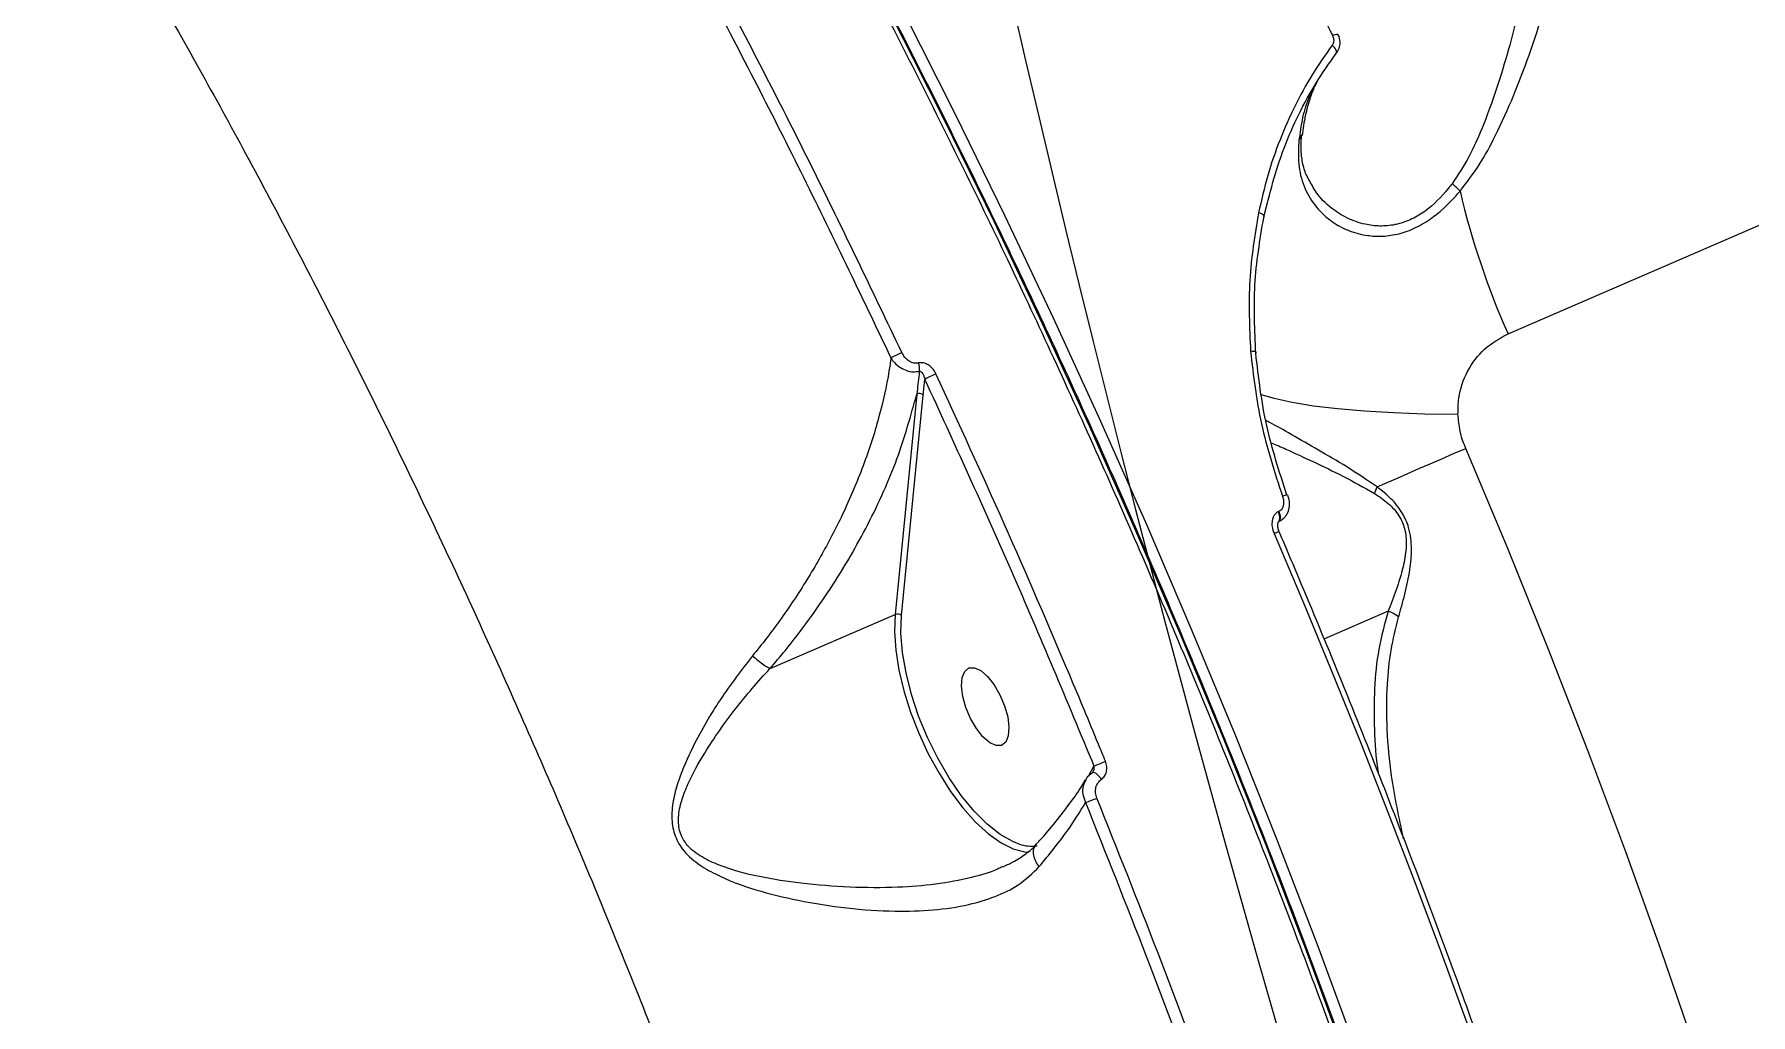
# Model space of a CAD drawing. Header units: millimetres. Extents: x -6104 to 7803, y -6013 to 4803.
# Drawn here: x 925.7 to 1109.5, y 1999.5 to 2104.5 of the extents above; entities that cross this region are included whole.
import ezdxf

# ---------------------------------------------------------------- set-up
doc = ezdxf.new("R2010")
doc.units = ezdxf.units.MM
doc.layers.add('DIKOM_ОБЪЕКТ', color=7, linetype='Continuous')

msp = doc.modelspace()

# ---------------------------------------------------------------- linework, layer by layer
at = {"layer": 'DIKOM_ОБЪЕКТ', "color": 7, "linetype": 'Continuous', "lineweight": 15}
for p, q in [((1083.514, 2072.436), (1372.371, 2197.534)), ((1017.658, 2106.135), (1019.813, 2101.918)), ((1020.88, 2065.865), (1021.041, 2067.56)), ((1020.187, 2065.994), (1017.855, 2042.387)), ((1018.548, 2042.259), (1020.88, 2065.865)), ((1058.987, 2052.349), (1058.909, 2052.315)), ((1058.992, 2053.436), (1058.914, 2053.403)), ((1070.666, 2042.727), (1063.8, 2039.754)), ((1004.476, 2036.593), (1017.855, 2042.387)), ((1039.157, 2026.171), (1038.533, 2025.018))]:
    msp.add_line(p, q, dxfattribs=at)
at = {"layer": 'DIKOM_ОБЪЕКТ', "color": 7, "linetype": 'Continuous', "lineweight": 15, "flags": 128}
for points in [[(1062.269, 2109.375), (1062.579, 2108.747), (1062.889, 2108.119), (1063.198, 2107.49), (1063.507, 2106.861), (1063.815, 2106.232), (1064.123, 2105.602), (1064.431, 2104.972), (1064.738, 2104.342)], [(1067.366, 1995.459), (1063.169, 2006.821), (1058.815, 2018.158), (1054.309, 2029.459), (1049.654, 2040.717), (1044.854, 2051.92), (1039.912, 2063.061), (1034.834, 2074.128), (1029.623, 2085.114), (1024.283, 2096.008), (1018.82, 2106.802)], [(1065.094, 2102.457), (1065.141, 2102.524), (1065.158, 2102.611), (1065.145, 2102.715), (1065.102, 2102.832), (1065.03, 2102.958), (1064.933, 2103.089), (1064.813, 2103.219), (1064.676, 2103.345)], [(1019.813, 2101.918), (1023.108, 2095.367), (1028.435, 2084.498), (1033.633, 2073.539), (1038.7, 2062.498), (1043.629, 2051.384), (1048.418, 2040.207), (1053.063, 2028.977), (1057.558, 2017.702), (1061.901, 2006.392), (1066.088, 1995.057), (1070.115, 1983.707), (1073.979, 1972.35), (1077.676, 1960.997), (1081.204, 1949.657), (1084.56, 1938.339), (1087.741, 1927.053), (1090.743, 1915.809), (1093.565, 1904.616), (1096.204, 1893.484), (1098.659, 1882.421), (1100.926, 1871.438), (1101.533, 1868.347)], [(1061.384, 2093.789), (1061.38, 2093.756), (1061.366, 2093.678)], [(1057.345, 2084.896), (1057.389, 2084.948), (1057.399, 2085.009), (1057.374, 2085.075), (1057.314, 2085.145), (1057.222, 2085.216), (1057.101, 2085.285), (1056.956, 2085.351), (1056.792, 2085.41)], [(1056.495, 2070.371), (1056.54, 2070.41), (1056.549, 2070.446), (1056.523, 2070.48), (1056.463, 2070.509), (1056.371, 2070.533), (1056.25, 2070.552), (1056.105, 2070.563), (1055.94, 2070.567)], [(1057.047, 2065.957), (1058.461, 2065.538), (1060.4, 2065.111), (1062.673, 2064.74), (1065.257, 2064.429), (1068.127, 2064.181), (1071.254, 2063.997), (1074.608, 2063.881), (1078.155, 2063.833)], [(1069.497, 2056.045), (1070.56, 2056.51), (1071.662, 2056.991), (1072.801, 2057.488), (1073.976, 2058), (1075.183, 2058.525), (1076.422, 2059.063), (1077.691, 2059.613), (1078.987, 2060.175)], [(1103.766, 1995.214), (1100.033, 2006.095), (1096.135, 2016.968), (1092.078, 2027.823), (1087.865, 2038.649), (1083.5, 2049.436), (1078.987, 2060.175)], [(1058.913, 2052.317), (1058.963, 2052.35), (1059.04, 2052.471), (1059.074, 2052.653), (1059.064, 2052.882), (1059.009, 2053.138), (1058.914, 2053.403)], [(1058.986, 2052.349), (1059.04, 2052.384), (1059.117, 2052.505), (1059.152, 2052.687), (1059.142, 2052.915), (1059.087, 2053.172), (1058.992, 2053.436)], [(1058.453, 2051.059), (1061.599, 2043.628), (1064.681, 2036.175), (1067.698, 2028.701), (1070.649, 2021.21), (1073.533, 2013.704), (1076.348, 2006.186), (1079.094, 1998.66), (1081.769, 1991.127)], [(1017.855, 2042.387), (1017.795, 2040.563), (1017.937, 2038.56), (1018.278, 2036.423), (1018.81, 2034.196), (1019.523, 2031.929), (1020.399, 2029.671), (1021.422, 2027.47), (1022.568, 2025.375), (1023.812, 2023.431), (1025.128, 2021.68), (1026.486, 2020.159), (1027.858, 2018.903), (1029.214, 2017.938), (1030.525, 2017.284), (1031.761, 2016.958), (1032.202, 2016.921)], [(1031.168, 2017.801), (1030.486, 2018.064), (1029.128, 2018.832), (1027.731, 2019.93), (1026.329, 2021.332), (1024.955, 2023.004), (1023.644, 2024.906), (1022.426, 2026.991), (1021.332, 2029.21), (1020.386, 2031.508), (1019.614, 2033.83), (1019.032, 2036.121), (1018.655, 2038.324), (1018.492, 2040.386), (1018.548, 2042.259)], [(1029.27, 2028.363), (1028.68, 2028.335), (1027.996, 2028.646), (1027.274, 2029.27), (1026.571, 2030.156), (1025.945, 2031.232), (1025.448, 2032.412), (1025.118, 2033.599), (1024.982, 2034.699), (1025.053, 2035.62), (1025.323, 2036.29), (1025.772, 2036.653), (1026.362, 2036.681), (1027.046, 2036.37), (1027.768, 2035.746), (1028.471, 2034.861), (1029.096, 2033.784), (1029.594, 2032.604), (1029.924, 2031.417), (1030.059, 2030.317), (1029.989, 2029.396), (1029.719, 2028.726), (1029.27, 2028.363)], [(1039.945, 2024.72), (1039.812, 2024.924), (1039.663, 2025.107), (1039.505, 2025.261), (1039.349, 2025.375), (1039.203, 2025.442), (1039.076, 2025.46), (1038.978, 2025.429)]]:
    msp.add_lwpolyline(points, dxfattribs=at)
at = {"layer": 'DIKOM_ОБЪЕКТ', "color": 7, "linetype": 'Continuous', "lineweight": 15}
for centre, radius, start, end in [((2974.096, 2552.252), 1993.829, 183.254697, 206.06661), ((1065.379, 2103.263), 1.255, 94.60825, 120.71496), ((1060.266, 2093.933), 1.129, 319.51344, 346.95738), ((1072.443, 2082.263), 8.059, 42.63333, 50.90053), ((1162.718, 2107.583), 86.652, 193.25058, 203.92976), ((1023.031, 2059.986), 11.352, 113.03557, 119.61637), ((1018.569, 2068.688), 1.911, 352.56304, 19.29802), ((1027.01, 2056.897), 12.22, 112.97224, 119.23866), ((1020.436, 2065.402), 0.642, 46.22117, 112.82059), ((1066.186, 2057.067), 3.466, 330.3624, 342.83791), ((1060.877, 2051.152), 4.161, 103.57954, 111.35247), ((1053.509, 2062.889), 12.821, 292.6799, 295.1958), ((1069.838, 2039.921), 2.926, 48.13691, 73.5778), ((1018.104, 2041.795), 0.642, 46.22288, 112.81888), ((1033.572, 2042.184), 16.96, 289.22801, 293.74692), ((1033.243, 2036.935), 15.524, 288.8528, 293.66124), ((1032.551, 2021.765), 4.198, 250.77314, 277.09102)]:
    msp.add_arc(centre, radius, start, end, dxfattribs=at)
for points, knots in [([(741.67, 2368.208), (744.458, 2368.221), (750.977, 2368.253), (761.711, 2366.826), (773.75, 2364.152), (786.017, 2360.216), (798.447, 2355.114), (810.995, 2348.896), (823.864, 2341.467), (837.023, 2332.798), (850.432, 2322.891), (863.796, 2311.963), (877.07, 2300.077), (890.212, 2287.312), (903.436, 2273.462), (916.699, 2258.528), (929.955, 2242.536), (942.76, 2226.036), (955.083, 2209.134), (966.91, 2191.941), (978.58, 2173.974), (990.05, 2155.26), (1001.278, 2135.845), (1012.166, 2115.882), (1022.673, 2095.423), (1032.764, 2074.53), (1042.468, 2053.13), (1051.733, 2031.277), (1060.515, 2009.038), (1068.62, 1986.902), (1076.037, 1964.943), (1082.77, 1943.229), (1088.927, 1921.407), (1094.465, 1899.546), (1099.334, 1877.735), (1103.236, 1857.698), (1105.245, 1845.107), (1106.134, 1839.539)], [0, 0, 0, 0, 0.0220395, 0.0515326, 0.0810498, 0.1105428, 0.1392035, 0.1678862, 0.1965469, 0.22604, 0.2555572, 0.2850503, 0.3137109, 0.3423937, 0.3710543, 0.4005474, 0.4300646, 0.4595576, 0.4871864, 0.5148348, 0.5424636, 0.5708352, 0.5992284, 0.6276001, 0.6562609, 0.6849436, 0.7136043, 0.7430975, 0.7726148, 0.802108, 0.8307686, 0.8594515, 0.8881122, 0.9176054, 0.9471225, 0.9766158, 1, 1, 1, 1]), ([(741.938, 2368.384), (743.132, 2368.402), (746.112, 2368.448), (750.989, 2368.183), (756.551, 2367.632), (762.211, 2366.773), (767.965, 2365.621), (773.818, 2364.171), (779.77, 2362.422), (785.818, 2360.375), (791.94, 2358.039), (798.113, 2355.42), (804.318, 2352.526), (810.551, 2349.359), (816.817, 2345.919), (823.115, 2342.207), (829.449, 2338.22), (835.82, 2333.958), (842.231, 2329.421), (848.681, 2324.606), (855.175, 2319.512), (861.711, 2314.137), (868.275, 2308.497), (874.836, 2302.614), (881.373, 2296.508), (887.877, 2290.187), (894.351, 2283.651), (900.798, 2276.895), (907.221, 2269.919), (913.621, 2262.721), (919.999, 2255.298), (926.359, 2247.65), (932.701, 2239.772), (939.028, 2231.663), (945.328, 2223.336), (951.572, 2214.828), (957.739, 2206.169), (963.819, 2197.373), (969.817, 2188.432), (975.736, 2179.345), (981.575, 2170.113), (987.335, 2160.736), (993.014, 2151.213), (998.613, 2141.546), (1004.133, 2131.733), (1009.572, 2121.775), (1014.925, 2111.681), (1020.178, 2101.478), (1025.315, 2091.2), (1030.323, 2080.865), (1035.203, 2070.479), (1039.953, 2060.041), (1044.576, 2049.551), (1049.071, 2039.008), (1053.437, 2028.413), (1057.676, 2017.766), (1061.785, 2007.068), (1065.766, 1996.318), (1069.616, 1985.52), (1073.328, 1974.701), (1076.887, 1963.894), (1080.285, 1953.126), (1083.52, 1942.407), (1086.592, 1931.736), (1089.502, 1921.11), (1092.25, 1910.532), (1094.836, 1900), (1097.26, 1889.515), (1099.521, 1879.078), (1101.621, 1868.687), (1103.552, 1858.349), (1105.212, 1848.78), (1106.148, 1842.705), (1106.562, 1840.021)], [0, 0, 0, 0, 0.0094077, 0.0234758, 0.0375496, 0.0516398, 0.0657619, 0.0799311, 0.0941627, 0.1084718, 0.1228261, 0.137127, 0.1513571, 0.1655334, 0.1796719, 0.193788, 0.2078977, 0.2220155, 0.2361533, 0.2503268, 0.2645521, 0.278845, 0.2932012, 0.3075358, 0.321785, 0.3359736, 0.3501177, 0.3642335, 0.378337, 0.3924445, 0.4065669, 0.4207201, 0.43492, 0.4491829, 0.4635203, 0.4778591, 0.4920989, 0.5062929, 0.5204523, 0.5345889, 0.5487143, 0.5628397, 0.5769743, 0.5911282, 0.6053129, 0.6195397, 0.6338199, 0.6481185, 0.6623743, 0.6765813, 0.6907508, 0.7048945, 0.7190235, 0.7331493, 0.7472822, 0.7614309, 0.7756067, 0.7898213, 0.8040856, 0.8183883, 0.8326644, 0.8468852, 0.8610656, 0.8752172, 0.889351, 0.9034787, 0.9176113, 0.9317563, 0.9459252, 0.9601293, 0.9743798, 0.9886796, 1, 1, 1, 1]), ([(709.36, 2311.896), (712.684, 2311.813), (719.337, 2311.646), (729.751, 2310.007), (740.547, 2307.333), (751.739, 2303.486), (763.287, 2298.478), (774.94, 2292.411), (786.653, 2285.334), (798.384, 2277.313), (810.324, 2268.218), (822.439, 2258.033), (834.689, 2246.769), (846.809, 2234.671), (858.759, 2221.799), (870.506, 2208.229), (882.236, 2193.743), (893.907, 2178.354), (905.477, 2162.093), (916.696, 2145.309), (927.535, 2128.07), (937.97, 2110.452), (948.165, 2092.18), (958.073, 2073.29), (967.651, 2053.832), (976.697, 2034.218), (985.191, 2014.517), (993.125, 1994.797), (1000.62, 1974.757), (1007.63, 1954.452), (1014.122, 1933.947), (1019.531, 1915.112), (1024.04, 1897.964), (1026.448, 1887.686), (1027.654, 1882.543)], [0, 0, 0, 0, 0.0311784, 0.0623809, 0.0935594, 0.1256442, 0.1577552, 0.18984, 0.2210202, 0.2522245, 0.2834047, 0.3154898, 0.347601, 0.3796861, 0.4108891, 0.4421159, 0.4733189, 0.5054257, 0.5375585, 0.5696654, 0.6009196, 0.6321979, 0.6634522, 0.6956101, 0.727794, 0.7599519, 0.7912842, 0.8226405, 0.8539729, 0.8862089, 0.9184711, 0.9507073, 0.9753304, 1, 1, 1, 1]), ([(1018.589, 2070.433), (1015.417, 2077.061), (1009.074, 2090.316), (998.993, 2109.856), (988.546, 2129.133), (981.253, 2141.64), (977.606, 2147.893)], [0, 0, 0, 0, 0.2485965, 0.4971934, 0.7485967, 1, 1, 1, 1]), ([(976.529, 2147.141), (980.127, 2140.972), (987.323, 2128.634), (997.716, 2109.48), (1007.818, 2089.916), (1014.22, 2076.542), (1017.421, 2069.855)], [0, 0, 0, 0, 0.248596, 0.497193, 0.7485972, 1, 1, 1, 1]), ([(1085.536, 2111.857), (1085.42, 2111.066), (1085.173, 2109.375), (1084.489, 2106.33), (1083.546, 2102.733), (1082.323, 2098.694), (1080.905, 2094.795), (1079.376, 2091.299), (1078.149, 2089.453), (1077.526, 2088.518)], [0, 0, 0, 0, 0.122708, 0.262463, 0.4060176, 0.5749247, 0.7482652, 0.8723686, 1, 1, 1, 1]), ([(1078.373, 2087.722), (1079.078, 2088.635), (1080.513, 2090.496), (1082.377, 2094.002), (1084.168, 2097.983), (1085.708, 2102.029), (1086.926, 2105.69), (1087.808, 2108.753), (1088.141, 2110.459), (1088.295, 2111.248)], [0, 0, 0, 0, 0.12610085, 0.2567316, 0.42433652, 0.59686491, 0.7352987, 0.87757003, 1, 1, 1, 1]), ([(1064.676, 2103.345), (1063.942, 2102.301), (1062.475, 2100.213), (1060.622, 2096.815), (1059.029, 2093.214), (1057.713, 2089.415), (1057.099, 2086.745), (1056.792, 2085.41)], [0, 0, 0, 0, 0.1976818, 0.3953855, 0.5930859, 0.7965441, 1, 1, 1, 1]), ([(1064.738, 2104.342), (1064.778, 2104.237), (1064.859, 2104.027), (1064.847, 2103.696), (1064.764, 2103.472), (1064.691, 2103.366), (1064.676, 2103.345)], [0, 0, 0, 0, 0.3066761, 0.6133471, 0.9194783, 1, 1, 1, 1]), ([(1065.263, 2104.507), (1065.304, 2104.428), (1065.468, 2104.122), (1065.519, 2103.53), (1065.404, 2102.9), (1065.179, 2102.61), (1065.095, 2102.501)], [0, 0, 0, 0, 0.1238651, 0.4815737, 0.8066926, 1, 1, 1, 1]), ([(1057.345, 2084.896), (1057.984, 2087.421), (1058.952, 2091.246), (1061.068, 2095.964), (1062.912, 2099.361), (1064.373, 2101.435), (1065.094, 2102.457)], [0, 0, 0, 0, 0.3951678, 0.5986742, 0.8021811, 1, 1, 1, 1]), ([(1062.542, 2098.533), (1062.29, 2097.979), (1061.732, 2096.756), (1061.348, 2094.843), (1061.174, 2093.566), (1061.125, 2093.2)], [0, 0, 0, 0, 0.3711127, 0.8194815, 1, 1, 1, 1]), ([(1063.026, 2099.4), (1062.89, 2099.126), (1062.512, 2098.363), (1062.032, 2096.803), (1061.641, 2095.166), (1061.511, 2094.039), (1061.468, 2093.672)], [0, 0, 0, 0, 0.1848354, 0.5131779, 0.8413224, 1, 1, 1, 1]), ([(1061.125, 2093.2), (1061.074, 2092.329), (1060.971, 2090.561), (1061.577, 2088.222), (1062.727, 2086.16), (1064.31, 2084.608), (1066.187, 2083.53), (1068.022, 2082.98), (1069.871, 2082.84), (1071.611, 2083.047), (1073.415, 2083.649), (1075.592, 2084.898), (1077.234, 2086.407), (1078.22, 2087.546), (1078.373, 2087.722)], [0, 0, 0, 0, 0.1084802, 0.2202196, 0.3276471, 0.4383072, 0.5238029, 0.6115069, 0.6745135, 0.7390865, 0.8027733, 0.8688963, 0.979732, 1, 1, 1, 1]), ([(1061.399, 2093.79), (1061.356, 2093.34), (1061.26, 2092.345), (1061.422, 2090.946), (1061.705, 2089.786), (1062.042, 2089.177), (1062.157, 2088.97)], [0, 0, 0, 0, 0.2427961, 0.5374353, 0.8423639, 1, 1, 1, 1]), ([(1077.526, 2088.518), (1077.391, 2088.345), (1076.527, 2087.238), (1075.117, 2085.828), (1073.22, 2084.678), (1072.105, 2084.284), (1070.951, 2084.03), (1069.76, 2083.932), (1068.02, 2084.153), (1066.244, 2084.787), (1064.45, 2085.945), (1063.023, 2087.337), (1062.429, 2088.509), (1062.191, 2088.977)], [0, 0, 0, 0, 0.0272951, 0.1748001, 0.251584, 0.3313399, 0.3460843, 0.4301825, 0.5168121, 0.6333591, 0.7531429, 0.9014176, 1, 1, 1, 1]), ([(1056.792, 2085.41), (1056.393, 2083.014), (1055.586, 2078.166), (1055.821, 2073.12), (1055.94, 2070.567)], [0, 0, 0, 0, 0.49417154, 1, 1, 1, 1]), ([(1056.495, 2070.371), (1056.382, 2072.812), (1056.154, 2077.75), (1056.945, 2082.496), (1057.345, 2084.896)], [0, 0, 0, 0, 0.4941598, 1, 1, 1, 1]), ([(1078.155, 2063.833), (1078.166, 2064.411), (1078.199, 2066.028), (1079.075, 2068.527), (1080.892, 2070.983), (1082.635, 2071.948), (1083.514, 2072.436)], [0, 0, 0, 0, 0.1529638, 0.4283685, 0.711431, 1, 1, 1, 1]), ([(1020.373, 2069.319), (1020.238, 2069.3), (1019.97, 2069.262), (1019.549, 2069.394), (1019.145, 2069.656), (1018.811, 2070.018), (1018.656, 2070.307), (1018.589, 2070.433)], [0, 0, 0, 0, 0.1888985, 0.3774391, 0.5791973, 0.8164507, 1, 1, 1, 1]), ([(1055.94, 2070.567), (1056.241, 2067.97), (1056.851, 2062.712), (1058.518, 2057.609), (1059.362, 2055.027)], [0, 0, 0, 0, 0.4938393, 1, 1, 1, 1]), ([(1059.837, 2055.162), (1059.03, 2057.627), (1057.396, 2062.619), (1056.798, 2067.766), (1056.495, 2070.371)], [0, 0, 0, 0, 0.4938442, 1, 1, 1, 1]), ([(1017.421, 2069.855), (1017.353, 2069.388), (1017.051, 2067.301), (1016.192, 2063.471), (1014.525, 2058.311), (1012.411, 2053.327), (1009.954, 2048.594), (1007.243, 2044.163), (1004.732, 2040.613), (1003.097, 2038.583), (1002.596, 2037.962)], [0, 0, 0, 0, 0.046567, 0.207885, 0.3696704, 0.5309375, 0.6671832, 0.8037639, 0.9398799, 1, 1, 1, 1]), ([(1017.421, 2069.855), (1017.54, 2069.684), (1017.816, 2069.288), (1018.399, 2068.809), (1019.09, 2068.478), (1019.8, 2068.33), (1020.241, 2068.403), (1020.464, 2068.44)], [0, 0, 0, 0, 0.1742004, 0.4036645, 0.6052324, 0.800089, 1, 1, 1, 1]), ([(1020.464, 2068.44), (1020.452, 2068.328), (1020.365, 2067.512), (1020.27, 2066.697), (1020.187, 2065.994)], [0, 0, 0, 0, 0.138052, 1, 1, 1, 1]), ([(1022.24, 2068.148), (1022.17, 2068.28), (1022.008, 2068.585), (1021.654, 2068.966), (1021.227, 2069.239), (1020.789, 2069.377), (1020.512, 2069.339), (1020.373, 2069.319)], [0, 0, 0, 0, 0.1825484, 0.4237785, 0.6274606, 0.8134143, 1, 1, 1, 1]), ([(1020.464, 2068.44), (1020.492, 2068.44), (1020.54, 2068.44), (1020.635, 2068.396), (1020.749, 2068.291), (1020.876, 2068.085), (1020.977, 2067.834), (1021.021, 2067.644), (1021.041, 2067.56)], [0, 0, 0, 0, 0.07635709, 0.13232947, 0.2954446, 0.50614514, 0.78245919, 1, 1, 1, 1]), ([(1021.041, 2067.56), (1024.177, 2060.728), (1030.458, 2047.042), (1036.255, 2033.134), (1039.157, 2026.171)], [0, 0, 0, 0, 0.4992738, 1, 1, 1, 1]), ([(1040.401, 2026.661), (1040.148, 2027.277), (1038.883, 2030.358), (1035.333, 2038.856), (1029.611, 2052.118), (1024.699, 2062.802), (1022.24, 2068.148)], [0, 0, 0, 0, 0.04414, 0.2207128, 0.6100139, 1, 1, 1, 1]), ([(1004.476, 2036.593), (1005.015, 2037.228), (1006.461, 2038.93), (1008.637, 2041.772), (1010.965, 2045.137), (1013.083, 2048.567), (1015.628, 2053.23), (1018.298, 2059.141), (1019.553, 2063.692), (1020.187, 2065.994)], [0, 0, 0, 0, 0.0670842, 0.1796406, 0.2922138, 0.407923, 0.5236439, 0.7591257, 1, 1, 1, 1]), ([(1069.497, 2056.045), (1068.399, 2056.786), (1066.201, 2058.269), (1063.064, 2060.049), (1060.295, 2061.668), (1058.431, 2062.729), (1057.718, 2063.077), (1057.586, 2063.141)], [0, 0, 0, 0, 0.2257556, 0.4519092, 0.698027, 0.9440067, 1, 1, 1, 1]), ([(1078.987, 2060.175), (1078.964, 2060.229), (1078.712, 2060.827), (1078.316, 2062.04), (1078.209, 2063.228), (1078.155, 2063.833)], [0, 0, 0, 0, 0.0468314, 0.5142886, 1, 1, 1, 1]), ([(1058.21, 2060.74), (1058.698, 2060.534), (1060.009, 2059.982), (1062.606, 2058.759), (1065.808, 2057.255), (1068.061, 2055.991), (1069.198, 2055.354)], [0, 0, 0, 0, 0.1750954, 0.4700743, 0.7325845, 1, 1, 1, 1]), ([(1071.791, 2042.1), (1072.02, 2042.905), (1072.48, 2044.523), (1073.006, 2046.962), (1073.248, 2049.364), (1073.034, 2051.481), (1072.215, 2053.363), (1071.008, 2054.854), (1070.015, 2055.637), (1069.497, 2056.045)], [0, 0, 0, 0, 0.1836426, 0.369227, 0.5090718, 0.6522027, 0.7508502, 0.8702046, 1, 1, 1, 1]), ([(1059.887, 2055.192), (1059.921, 2055.108), (1060.071, 2054.728), (1060.113, 2054.052), (1059.938, 2053.277), (1059.56, 2052.727), (1059.216, 2052.415), (1059, 2052.362), (1058.982, 2052.358)], [0, 0, 0, 0, 0.0814578, 0.3696057, 0.5976313, 0.7964413, 0.9827287, 1, 1, 1, 1]), ([(1059.362, 2055.027), (1059.408, 2054.864), (1059.499, 2054.542), (1059.471, 2054.086), (1059.341, 2053.739), (1059.17, 2053.532), (1059.042, 2053.463), (1058.992, 2053.436)], [0, 0, 0, 0, 0.2734547, 0.53927282, 0.73865114, 0.89890349, 1, 1, 1, 1]), ([(1069.198, 2055.354), (1069.706, 2055.018), (1070.667, 2054.385), (1071.843, 2053.097), (1072.545, 2051.493), (1072.633, 2050.282), (1072.563, 2048.905), (1072.254, 2047.243), (1071.557, 2044.981), (1070.963, 2043.479), (1070.666, 2042.727)], [0, 0, 0, 0, 0.1297988, 0.2451283, 0.3384658, 0.4557871, 0.477232, 0.6177219, 0.8086891, 1, 1, 1, 1]), ([(1058.914, 2053.403), (1058.827, 2053.355), (1058.627, 2053.244), (1058.386, 2052.918), (1058.224, 2052.419), (1058.214, 2051.759), (1058.37, 2051.301), (1058.453, 2051.059)], [0, 0, 0, 0, 0.1205664, 0.2783587, 0.4705925, 0.7208279, 1, 1, 1, 1]), ([(1058.921, 2052.322), (1058.919, 2052.32), (1058.915, 2052.316), (1058.887, 2052.274), (1058.851, 2052.178), (1058.822, 2052.009), (1058.83, 2051.736), (1058.884, 2051.476), (1058.957, 2051.322), (1058.972, 2051.29)], [0, 0, 0, 0, 0.06802995, 0.14476472, 0.25415972, 0.38516752, 0.59989962, 0.91672229, 1, 1, 1, 1]), ([(1058.967, 2051.288), (1059.759, 2049.429), (1062.055, 2044.04), (1065.758, 2035.082), (1070.027, 2024.407), (1074.159, 2013.699), (1078.081, 2003.156), (1080.745, 1995.73), (1082.095, 1991.884), (1082.253, 1991.435)], [0, 0, 0, 0, 0.0939968, 0.2725894, 0.451186, 0.6297846, 0.8083822, 0.9775832, 1, 1, 1, 1]), ([(1070.666, 2042.727), (1070.3, 2041.377), (1069.568, 2038.674), (1069.145, 2034.414), (1069.17, 2030.061), (1069.328, 2027.001), (1069.62, 2025.419), (1069.639, 2025.315)], [0, 0, 0, 0, 0.2413992, 0.4829742, 0.7326774, 0.9824499, 1, 1, 1, 1]), ([(1072.333, 2018.367), (1071.849, 2020.614), (1071.013, 2024.498), (1070.503, 2030.036), (1070.508, 2034.525), (1070.908, 2038.571), (1071.496, 2040.921), (1071.791, 2042.1)], [0, 0, 0, 0, 0.2805228, 0.4849971, 0.6907764, 0.8447935, 1, 1, 1, 1]), ([(1002.596, 2037.962), (1001.417, 2036.431), (999.058, 2033.368), (996.434, 2028.839), (994.833, 2025.241), (994.097, 2022.686), (993.867, 2020.74), (994.131, 2018.843), (995.09, 2017.069), (996.677, 2015.658), (999.309, 2014.155), (1002.918, 2012.812), (1007.669, 2011.686), (1012.691, 2010.874), (1017.565, 2010.546), (1021.966, 2010.673), (1025.579, 2011.197), (1028.624, 2012.124), (1031.259, 2013.399), (1032.59, 2014.691), (1033.299, 2015.379)], [0, 0, 0, 0, 0.0873337, 0.1746825, 0.2336203, 0.2639477, 0.2941259, 0.3212109, 0.3485684, 0.3826718, 0.4154307, 0.4851389, 0.5550408, 0.6342215, 0.7133278, 0.7769221, 0.840421, 0.891305, 0.9421348, 1, 1, 1, 1]), ([(1002.596, 2037.962), (1002.634, 2037.929), (1002.877, 2037.713), (1003.35, 2037.324), (1003.979, 2036.864), (1004.304, 2036.682), (1004.467, 2036.591)], [0, 0, 0, 0, 0.0562068, 0.3685253, 0.6842632, 1, 1, 1, 1]), ([(1029.312, 2015.344), (1029.15, 2015.262), (1028.167, 2014.764), (1025.793, 2014.115), (1022.235, 2013.436), (1017.844, 2013.101), (1013.005, 2013.109), (1008.024, 2013.532), (1003.32, 2014.222), (999.749, 2015.178), (997.153, 2016.344), (995.681, 2017.438), (995.035, 2018.495), (994.693, 2019.495), (994.59, 2020.754), (994.96, 2022.495), (995.886, 2024.819), (997.737, 2028.13), (1000.68, 2032.288), (1003.162, 2035.208), (1004.465, 2036.59), (1004.467, 2036.591)], [0, 0, 0, 0, 0.0110877, 0.0674748, 0.1391689, 0.2109629, 0.3008048, 0.3907194, 0.4689474, 0.546952, 0.5822358, 0.6175066, 0.6406046, 0.6448519, 0.6721941, 0.7043963, 0.7368162, 0.8022817, 0.9010933, 0.9999005, 1, 1, 1, 1]), ([(1004.467, 2036.591), (1004.467, 2036.591), (1004.469, 2036.591), (1004.472, 2036.591), (1004.475, 2036.592), (1004.476, 2036.593)], [0, 0, 0, 0, 0.2983974, 0.7069192, 1, 1, 1, 1]), ([(1039.157, 2026.171), (1039.164, 2026.089), (1039.177, 2025.929), (1039.144, 2025.704), (1039.08, 2025.579), (1039.056, 2025.531)], [0, 0, 0, 0, 0.3952227, 0.7685724, 1, 1, 1, 1]), ([(1039.945, 2024.72), (1040.067, 2024.823), (1040.32, 2025.035), (1040.525, 2025.535), (1040.575, 2026.106), (1040.459, 2026.476), (1040.401, 2026.661)], [0, 0, 0, 0, 0.2338691, 0.4824753, 0.74132, 1, 1, 1, 1]), ([(1032.99, 2017.787), (1033.109, 2017.915), (1033.887, 2018.747), (1035.114, 2020.221), (1036.623, 2022.172), (1037.665, 2023.664), (1038.122, 2024.454), (1038.251, 2024.677)], [0, 0, 0, 0, 0.0509227, 0.3313265, 0.6112197, 0.8901828, 1, 1, 1, 1]), ([(1038.285, 2024.661), (1038.179, 2024.455), (1037.941, 2023.995), (1037.923, 2023.117), (1038.147, 2022.535), (1038.259, 2022.244)], [0, 0, 0, 0, 0.2885186, 0.645584, 1, 1, 1, 1]), ([(1038.296, 2024.666), (1038.342, 2024.761), (1038.494, 2025.077), (1038.782, 2025.279), (1038.984, 2025.42)], [0, 0, 0, 0, 0.3008455, 1, 1, 1, 1]), ([(1038.979, 2025.434), (1038.998, 2025.443), (1039.022, 2025.455), (1039.052, 2025.516), (1039.059, 2025.529)], [0, 0, 0, 0, 0.7753217, 1, 1, 1, 1]), ([(1039.473, 2022.716), (1039.414, 2022.907), (1039.296, 2023.289), (1039.349, 2023.878), (1039.559, 2024.396), (1039.82, 2024.615), (1039.945, 2024.72)], [0, 0, 0, 0, 0.2583651, 0.5167717, 0.7677768, 1, 1, 1, 1]), ([(1063.56, 1956.311), (1061.757, 1961.837), (1058.152, 1972.89), (1052.277, 1989.509), (1046.095, 2006.138), (1041.68, 2017.19), (1039.473, 2022.716)], [0, 0, 0, 0, 0.2490995, 0.4981999, 0.7491005, 1, 1, 1, 1]), ([(1033.299, 2015.379), (1034.358, 2016.671), (1036.32, 2019.064), (1037.647, 2021.242), (1038.259, 2022.244)], [0, 0, 0, 0, 0.5395071, 1, 1, 1, 1]), ([(1038.259, 2022.244), (1040.446, 2016.77), (1044.82, 2005.821), (1050.978, 1989.269), (1056.858, 1972.646), (1060.482, 1961.538), (1062.295, 1955.983)], [0, 0, 0, 0, 0.2490997, 0.4982003, 0.7490993, 1, 1, 1, 1]), ([(1029.314, 2015.34), (1029.702, 2015.505), (1030.656, 2015.909), (1031.875, 2016.747), (1032.697, 2017.391), (1032.994, 2017.79), (1032.996, 2017.793)], [0, 0, 0, 0, 0.2580347, 0.6337293, 0.9969647, 1, 1, 1, 1]), ([(1033.299, 2015.379), (1033.272, 2015.415), (1033.098, 2015.647), (1032.83, 2016.13), (1032.665, 2016.802), (1032.714, 2017.399), (1032.924, 2017.661), (1033.018, 2017.778)], [0, 0, 0, 0, 0.041718, 0.2742401, 0.5326321, 0.791031, 1, 1, 1, 1])]:
    msp.add_open_spline(points, degree=3, knots=knots, dxfattribs=at)

doc.saveas('drawing.dxf')
